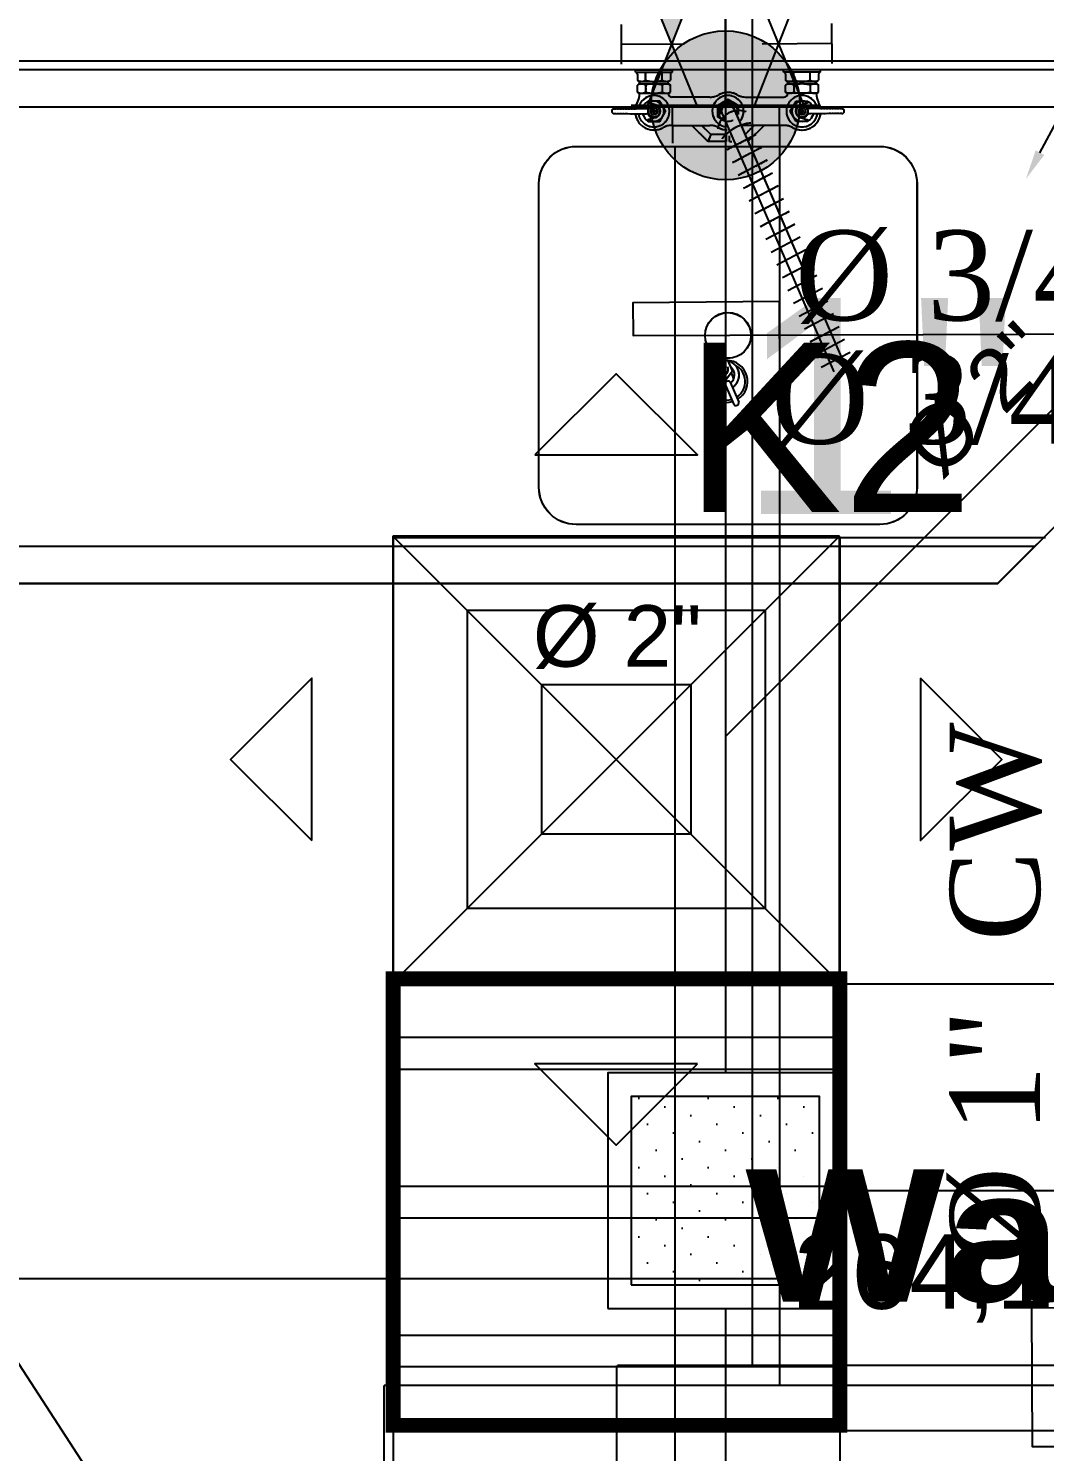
# Model space of a CAD drawing. Extents: x -2975 to 7327, y -1166 to 1029.
# Drawn here: x -47.1 to 89.5, y 490.9 to 682.1 of the extents above; entities that cross this region are included whole.
import ezdxf
from ezdxf import colors
from ezdxf.entities.mleader import LeaderData, LeaderLine
from ezdxf.math import Vec2, Vec3

# ---------------------------------------------------------------- set-up
doc = ezdxf.new("R2010")
doc.units = 0
doc.header["$PDMODE"] = 34
doc.linetypes.add('XR-Mince$0$Anchor Stor (Ground Floor Plan ) Xref$2$Retail Building ( Ground Floor ) Xref$0$HIDDEN', pattern=[0.375, 0.25, -0.125])
for name, color, linetype in [('-08-AC-SCD', 4, 'Continuous'), ('E-TEXT-LIGHTING', 7, 'Continuous'), ('EQUIPMENT-GRATING', 34, 'Continuous'), ('M-EXHAUST', 1, 'Continuous'), ('M-FIRE FIGHTING-1.5 INCH', 1, 'Continuous'), ('M-FIRE FIGHTING-2 INCH', 1, 'Continuous'), ('M-PLUMBING-DRAIN-2 INCH', 6, 'Continuous'), ('M-PLUMBING-HWS-0.75 INCH', 1, 'Continuous'), ('PLAMPING', 5, 'Continuous'), ('XR-Mince$0$ceiling', 149, 'Continuous'), ('XR-Mince$0$ELEV-1', 249, 'Continuous'), ('XR-Mince$0$EQUIPMENTS', 15, 'Continuous'), ('XR-Mince$0$fur dashed', 15, 'XR-Mince$0$Anchor Stor (Ground Floor Plan ) Xref$2$Retail Building ( Ground Floor ) Xref$0$HIDDEN'), ('XR-Mince$0$lighting unit', 4, 'Continuous'), ('XR-Mince$0$new wall', 8, 'Continuous'), ('XR-Mince$0$TAXT', 8, 'Continuous')]:
    doc.layers.add(name, color=color, linetype=linetype)
doc.layers.add('plumbing water supply', color=40, linetype='Continuous', lineweight=13)
doc.styles.get("Standard").update_dxf_attribs({"font": 'arial.ttf'})
doc.styles.add('Value frame$0$Standard', font='times.ttf')
doc.styles.add('XR-Mince$0$style3', font='')
doc.styles.get('XR-Mince$0$style3').set_extended_font_data('Arial Black')
doc.dimstyles.new('ISO-25', dxfattribs={"dimtxt": 10, "dimasz": 2.5, "dimexe": 1.25, "dimexo": 0.625, "dimtad": 0, "dimtxsty": 'Standard', "dimcen": 2.5, "dimadec": 0, "dimazin": 0, "dimtfac": 1, "dimtix": 1, "dimtmove": 0, "dimatfit": 3, "dimfxl": 1, "dimarcsym": 0})

# ---------------------------------------------------------------- blocks, each defined once
blk = doc.blocks.new('XR-Mince$0$fdgdg')
at = {"layer": 'XR-Mince$0$lighting unit', "color": 4, "const_width": 2}
blk.add_lwpolyline([(-29237.05, -40224.26), (-29177.05, -40224.26), (-29177.05, -40284.26), (-29237.05, -40284.26)], close=True, dxfattribs=at)
at = {"layer": 'XR-Mince$0$lighting unit', "color": 4}
for points in [[(-29237.05, -40224.26), (-29177.05, -40224.26), (-29177.05, -40284.26), (-29237.05, -40284.26)], [(-29177.05, -40232.15), (-29237.05, -40232.15), (-29237.05, -40236.38), (-29177.05, -40236.38)], [(-29177.05, -40252.15), (-29237.05, -40252.15), (-29237.05, -40256.38), (-29177.05, -40256.38)], [(-29177.05, -40276.38), (-29237.05, -40276.38), (-29237.05, -40272.15), (-29177.05, -40272.15)]]:
    blk.add_lwpolyline(points, close=True, dxfattribs=at)
blk = doc.blocks.new('XR-Mince$0$lighting')
at = {"layer": 'XR-Mince$0$lighting unit'}
blk.add_blockref('XR-Mince$0$fdgdg', (25669.27, 19687.24, 0), dxfattribs=at)
blk = doc.blocks.new('XR-Mince$0$ceiling')
at = {"layer": 'XR-Mince$0$ceiling', "linetype": 'Continuous'}
for p, q in [((-8480.13, -15477.75), (-8567.77, -15477.75)), ((-8267.77, -15537.75), (-8567.77, -15537.75)), ((-8267.77, -15597.75), (-8567.77, -15597.75))]:
    blk.add_line(p, q, dxfattribs=at)
at = {"layer": 'XR-Mince$0$ceiling', "linetype": 'Continuous', "elevation": 0}
for points in [[(-8567.77, -15477.75), (-8567.77, -15657.75)], [(-8507.77, -15477.75), (-8507.77, -15657.75)]]:
    blk.add_lwpolyline(points, dxfattribs=at)
blk = doc.blocks.new('XR-Mince$0$dish dish')
at = {"layer": 'XR-Mince$0$EQUIPMENTS'}
for p, q in [((290079.1, 100046.1, 0), (290079.1, 98495.5, 0)), ((290129.1, 100046.1, 0), (290129.1, 98495.5, 0)), ((290769.1, 99866.7, 0), (290589.7, 100046.1, 0)), ((290719.1, 98495.5, 0), (290719.1, 99916.7, 0)), ((290769.1, 98495.5, 0), (290769.1, 99866.7, 0)), ((290458.7, 99668.3), (290479.2, 99629.4)), ((290131.6, 99657.3), (290131.2, 99613.4)), ((290131.3, 99512), (290478.1, 99662.2)), ((290137.8, 99657.3), (290138.2, 99613.4)), ((290424.3, 99653.4), (290444.8, 99614.5)), ((290441.5, 99660.8), (290462, 99622)), ((290082.2, 99628.6), (290079.1, 99628.6)), ((290079.1, 99628.6), (290079.1, 99578.8)), ((290082.2, 99628.6), (290082.2, 99578.8)), ((290082.2, 99628.6), (290082.2, 99628.6)), ((290138.1, 99496.2), (290485, 99646.4)), ((290372.7, 99631), (290393.1, 99592.2)), ((290389.9, 99638.5), (290410.4, 99599.6)), ((290407.1, 99645.9), (290427.6, 99607.1)), ((290093.1, 99614.8), (290082.2, 99614.8)), ((290084.9, 99625.8), (290093.1, 99625.8)), ((290094.6, 99623.7), (290093.1, 99625.8)), ((290094.6, 99623.7), (290094.6, 99583.6)), ((290098, 99622.7), (290094.6, 99622.7)), ((290098, 99623.7), (290099.6, 99625.8)), ((290098, 99623.7), (290098, 99583.6)), ((290108.9, 99625.8), (290099.6, 99625.8)), ((290099.6, 99614.8), (290108.9, 99614.8)), ((290110.5, 99623.7), (290108.9, 99625.8)), ((290110.5, 99623.7), (290110.5, 99583.6)), ((290121, 99611.6), (290122.9, 99612.6)), ((290121, 99595.8), (290121, 99611.6)), ((290126.4, 99601), (290123, 99611.6)), ((290131.2, 99619.2), (290124.4, 99615.3)), ((290138.1, 99619.2), (290144.9, 99615.3)), ((290142.9, 99601), (290146.4, 99611.6)), ((290146.5, 99612.6), (290148.3, 99611.6)), ((290148.3, 99611.6), (290148.3, 99595.8)), ((290321.1, 99608.7), (290341.5, 99569.8)), ((290338.3, 99616.1), (290358.7, 99577.3)), ((290355.5, 99623.6), (290375.9, 99584.7)), ((290093.1, 99592.6), (290082.2, 99592.6)), ((290099.6, 99592.6), (290108.9, 99592.6)), ((290134.7, 99587.9), (290121, 99595.8)), ((290131.8, 99603.1), (290131.8, 99604.2)), ((290131.8, 99604.2), (290134.1, 99604.2)), ((290134.5, 99603.9), (290131.8, 99604.2)), ((290134.5, 99603.4), (290131.8, 99603.1)), ((290134.1, 99603.1), (290131.8, 99603.1)), ((290134.1, 99604.2), (290134.1, 99606.6)), ((290134.5, 99603.9), (290134.1, 99606.6)), ((290134.1, 99606.6), (290135.2, 99606.6)), ((290134.1, 99604.2), (290134.5, 99603.9)), ((290134.1, 99603.1), (290134.5, 99603.4)), ((290134.5, 99603.4), (290134.1, 99600.8)), ((290134.1, 99600.8), (290134.1, 99603.1)), ((290134.1, 99600.8), (290135.2, 99600.8)), ((290148.3, 99595.8), (290134.7, 99587.9)), ((290134.9, 99603.9), (290135.2, 99606.6)), ((290135.2, 99604.2), (290134.9, 99603.9)), ((290134.9, 99603.9), (290137.6, 99604.2)), ((290135.2, 99603.1), (290134.9, 99603.4)), ((290134.9, 99603.4), (290137.6, 99603.1)), ((290134.9, 99603.4), (290135.2, 99600.8)), ((290135.2, 99606.6), (290135.2, 99604.2)), ((290135.2, 99604.2), (290137.6, 99604.2)), ((290137.6, 99603.1), (290135.2, 99603.1)), ((290135.2, 99603.1), (290135.2, 99600.8)), ((290137.6, 99604.2), (290137.6, 99603.1)), ((290286.7, 99593.8), (290307.1, 99554.9)), ((290303.9, 99601.2), (290324.3, 99562.4)), ((290082.2, 99578.8), (290079.1, 99578.8)), ((290084.9, 99581.5), (290093.1, 99581.5)), ((290094.6, 99583.6), (290093.1, 99581.5)), ((290098, 99584.6), (290094.6, 99584.6)), ((290098, 99583.6), (290099.6, 99581.5)), ((290108.9, 99581.5), (290099.6, 99581.5)), ((290110.5, 99583.6), (290108.9, 99581.5)), ((290115.6, 99528.3), (290115.6, 99579.5)), ((290153.7, 99579.5), (290153.7, 99528.3)), ((290235.1, 99571.4), (290255.5, 99532.6)), ((290252.3, 99578.9), (290272.7, 99540.1)), ((290269.5, 99586.3), (290289.9, 99547.5)), ((290174.1, 99532.2), (290153.7, 99552.6)), ((290200.6, 99556.5), (290221.1, 99517.7)), ((290217.8, 99564), (290238.3, 99525.2)), ((290164.8, 99528.4), (290153.7, 99539.4)), ((290166.2, 99541.6), (290186.7, 99502.8)), ((290183.4, 99549.1), (290203.9, 99510.3)), ((290118.9, 99504.1), (290126.8, 99517.8)), ((290126.8, 99517.8), (290118.9, 99504.1)), ((290126.8, 99517.8), (290139.2, 99517.8)), ((290139.2, 99517.8), (290126.8, 99517.8)), ((290498.9, 99507.2), (290525.6, 99518.8)), ((290126.8, 99490.5), (290118.9, 99504.1)), ((290118.9, 99504.1), (290126.8, 99490.5)), ((290146.4, 99497.2), (290142.6, 99490.5)), ((290166.1, 99502.2), (290166.1, 99481.2)), ((290175.4, 99502.2), (290166.1, 99502.2)), ((290175.4, 99506.1), (290167.8, 99506.1)), ((290175.4, 99506.1), (290175.4, 99509.2)), ((290175.4, 99502.2), (290175.4, 99477.3)), ((290494.1, 99512.1), (290486.4, 99508.7)), ((290501.9, 99500.3), (290528.6, 99511.9)), ((290115.6, 99479.9), (290115.6, 99428.8)), ((290142.6, 99490.5), (290126.8, 99490.5)), ((290126.8, 99490.5), (290142.6, 99490.5)), ((290166.1, 99481.2), (290153.7, 99468.8)), ((290153.7, 99428.8), (290153.7, 99479.9)), ((290175.4, 99477.3), (290153.7, 99455.6)), ((290166.1, 99481.2), (290175.4, 99477.3)), ((290494.4, 99490.1), (290502.3, 99493.6)), ((290079.1, 99379.7), (290079.1, 99429.5)), ((290082.2, 99429.5), (290079.1, 99429.5)), ((290082.2, 99379.7), (290082.2, 99429.5)), ((290084.9, 99426.8), (290093.1, 99426.8)), ((290094.6, 99424.6), (290093.1, 99426.8)), ((290094.6, 99384.5), (290094.6, 99424.6)), ((290098, 99423.6), (290094.6, 99423.6)), ((290098, 99424.6), (290099.6, 99426.8)), ((290098, 99384.5), (290098, 99424.6)), ((290108.9, 99426.8), (290099.6, 99426.8)), ((290110.5, 99424.6), (290108.9, 99426.8)), ((290110.5, 99384.5), (290110.5, 99424.6)), ((290134.7, 99420.3), (290121, 99412.5)), ((290148.3, 99412.5), (290134.7, 99420.3)), ((290093.1, 99415.7), (290082.2, 99415.7)), ((290099.6, 99415.7), (290108.9, 99415.7)), ((290121, 99412.5), (290121, 99396.7)), ((290126.4, 99407.2), (290123, 99396.6)), ((290134.5, 99404.8), (290131.8, 99405.1)), ((290131.8, 99405.1), (290131.8, 99404.1)), ((290134.1, 99405.1), (290131.8, 99405.1)), ((290134.5, 99404.4), (290131.8, 99404.1)), ((290131.8, 99404.1), (290134.1, 99404.1)), ((290134.5, 99404.8), (290134.1, 99407.5)), ((290134.1, 99407.5), (290134.1, 99405.1)), ((290134.1, 99407.5), (290135.2, 99407.5)), ((290134.1, 99405.1), (290134.5, 99404.8)), ((290134.5, 99404.4), (290134.1, 99401.7)), ((290134.1, 99404.1), (290134.5, 99404.4)), ((290134.1, 99404.1), (290134.1, 99401.7)), ((290134.1, 99401.7), (290135.2, 99401.7)), ((290134.9, 99404.8), (290135.2, 99407.5)), ((290134.9, 99404.8), (290137.6, 99405.1)), ((290135.2, 99405.1), (290134.9, 99404.8)), ((290134.9, 99404.4), (290137.6, 99404.1)), ((290134.9, 99404.4), (290135.2, 99401.7)), ((290135.2, 99404.1), (290134.9, 99404.4)), ((290135.2, 99405.1), (290135.2, 99407.5)), ((290137.6, 99405.1), (290135.2, 99405.1)), ((290135.2, 99404.1), (290137.6, 99404.1)), ((290135.2, 99401.7), (290135.2, 99404.1)), ((290137.6, 99404.1), (290137.6, 99405.1)), ((290142.9, 99407.2), (290146.4, 99396.6)), ((290148.3, 99396.7), (290148.3, 99412.5)), ((290082.2, 99379.7), (290079.1, 99379.7)), ((290093.1, 99393.5), (290082.2, 99393.5)), ((290082.2, 99379.7), (290082.2, 99379.7)), ((290084.9, 99382.4), (290093.1, 99382.4)), ((290094.6, 99384.5), (290093.1, 99382.4)), ((290098, 99385.5), (290094.6, 99385.5)), ((290098, 99384.5), (290099.6, 99382.4)), ((290099.6, 99393.5), (290108.9, 99393.5)), ((290108.9, 99382.4), (290099.6, 99382.4)), ((290110.5, 99384.5), (290108.9, 99382.4)), ((290121, 99396.7), (290122.9, 99395.7)), ((290131.2, 99389.1), (290124.4, 99393)), ((290131.6, 99351), (290131.2, 99394.9)), ((290137.8, 99351), (290138.2, 99394.9)), ((290138.1, 99389.1), (290144.9, 99393)), ((290146.5, 99395.7), (290148.3, 99396.7))]:
    blk.add_line(p, q, dxfattribs=at)
blk.add_lwpolyline([(290690, 99708.1), (290690, 99300.1, -0.414214), (290640, 99250.1), (290232, 99250.1, -0.414214), (290182, 99300.1), (290182, 99708.1, -0.414214), (290232, 99758.1), (290640, 99758.1, -0.414214)], format="xyb", close=True, dxfattribs=at)
blk.add_lwpolyline([(290475.6, 99483.9), (290480.1, 99480.6), (290493.7, 99486.5), (290495.4, 99501.2), (290483.5, 99510.1), (290469.9, 99504.2), (290469.4, 99499.9)], dxfattribs=at)
for centre, radius in [((290134.7, 99603.7), 7.9), ((290134.7, 99603.7), 4.79), ((290436, 99504.1), 30.8), ((290134.7, 99404.6), 7.9), ((290134.7, 99404.6), 4.79)]:
    blk.add_circle(centre, radius, dxfattribs=at)
for centre, radius, start, end in [((290134.7, 99657.2), 3.11, 1, 179), ((290084.9, 99628.6), 2.72, 180, 270), ((290134.7, 99603.7), 25.3, 97.6422, 118.8401), ((290134.7, 99603.7), 25.3, 331.1599, 82.3578), ((290084, 99620.3), 10.6, 328.641, 31.359), ((290054.4, 99603.7), 40.3, 344.0213, 15.9787), ((290108.7, 99620.3), 10.6, 148.641, 211.359), ((290138.3, 99603.7), 40.3, 164.0213, 195.9787), ((290099.8, 99620.3), 10.6, 328.641, 31.359), ((290070.2, 99603.7), 40.3, 344.0213, 15.9787), ((290110.5, 99647.6), 24.9, 270, 298.8401), ((290134.7, 99603.7), 21.1, 100.9891, 79.0109), ((290134.7, 99603.7), 13.6, 147.3665, 32.6335), ((290126, 99612.6), 3.11, 120, 197.845), ((290134.7, 99603.7), 8.68, 124.08, 55.92), ((290128.1, 99613.4), 3.11, 304.08, 359), ((290141.3, 99613.4), 3.11, 181, 235.92), ((290143.4, 99612.6), 3.11, 342.155, 60), ((290084, 99587.1), 10.6, 328.641, 31.359), ((290108.7, 99587.1), 10.6, 148.641, 211.359), ((290099.8, 99587.1), 10.6, 328.641, 31.359), ((290178.6, 99579.5), 24.9, 151.1599, 180), ((290084.9, 99578.8), 2.72, 90, 180), ((290110.5, 99579.5), 5.14, 0, 90), ((290206, 99540), 55.7, 185.3155, 231.7892), ((290134.7, 99504.1), 25.3, 151.1599, 208.8401), ((290090.7, 99528.3), 24.9, 331.1599, 0), ((290134.7, 99504.1), 21.1, 53.5886, 351.4114), ((290134.7, 99504.1), 13.6, 75.4692, 329.5308), ((290134.7, 99504.1), 13.6, 135.4692, 29.5308), ((290134.7, 99504.1), 13.2, 63.8451, 342.9751), ((290134.7, 99504.1), 10.9, 112.5, 292.5), ((290162.2, 99518.6), 28.4, 159.7785, 261.8587), ((290178.6, 99528.3), 24.9, 180, 190.0896), ((290497.8, 99502.3), 28.2, 31.7749, 179.88), ((290489.2, 99499.7), 19.4, 32.2997, 163.9847), ((290497.8, 99502.3), 25, 32.8281, 153.7077), ((290489.2, 99500.1), 12.9, 35.2556, 141.2201), ((290526.1, 99514.9), 3.92, 310.1074, 96.7128), ((290134.7, 99504.1), 8.59, 113.4101, 293.4101), ((290134.7, 99504.1), 25.3, 331.1599, 356.9836), ((290481.8, 99496), 8.59, 291.7034, 115.1167), ((290497.8, 99502.3), 28.2, 226.5387, 16.447), ((290489.9, 99498.1), 19.4, 242.8354, 14.5205), ((290497.8, 99502.3), 25, 250.0529, 15.5726), ((290490.2, 99497.9), 12.9, 269.7878, 11.5646), ((290501.4, 99504.2), 3.92, 130.1074, 276.7128), ((290090.7, 99479.9), 24.9, 0, 28.8401), ((290178.6, 99479.9), 24.9, 151.1599, 180), ((290084.9, 99429.5), 2.72, 180, 270), ((290084, 99421.2), 10.6, 328.641, 31.359), ((290108.7, 99421.2), 10.6, 148.641, 211.359), ((290099.8, 99421.2), 10.6, 328.641, 31.359), ((290110.5, 99428.8), 5.14, 270, 0), ((290134.7, 99404.6), 21.1, 280.9891, 259.0109), ((290134.7, 99404.6), 13.6, 327.3665, 212.6335), ((290178.6, 99428.8), 24.9, 180, 208.8401), ((290054.4, 99404.6), 40.3, 344.0213, 15.9787), ((290138.3, 99404.6), 40.3, 164.0213, 195.9787), ((290070.2, 99404.6), 40.3, 344.0213, 15.9787), ((290134.7, 99404.6), 8.68, 304.08, 235.92), ((290134.7, 99404.6), 25.3, 277.6422, 28.8401), ((290084.9, 99379.7), 2.72, 90, 180), ((290084, 99388), 10.6, 328.641, 31.359), ((290108.7, 99388), 10.6, 148.641, 211.359), ((290099.8, 99388), 10.6, 328.641, 31.359), ((290110.5, 99360.6), 24.9, 61.1599, 90), ((290134.7, 99404.6), 25.3, 241.1599, 262.3578), ((290126, 99395.7), 3.11, 162.155, 240), ((290128.1, 99394.8), 3.11, 1, 55.92), ((290141.3, 99394.8), 3.11, 124.08, 179), ((290143.4, 99395.7), 3.11, 300, 17.845), ((290134.7, 99351), 3.11, 181, 359)]:
    blk.add_arc(centre, radius, start, end, dxfattribs=at)
blk = doc.blocks.new('XR-Mince$0$Equipment')
at = {"layer": 'XR-Mince$0$EQUIPMENTS', "linetype": 'ByBlock'}
for p, q in [((47.72, 671.33), (62.73, 636.64)), ((46.14, 670.64), (61.16, 635.96)), ((55.89, 655.79), (52.01, 653.74)), ((56.64, 654.07), (52.75, 652.02)), ((57.38, 652.35), (53.5, 650.3)), ((58.13, 650.62), (54.24, 648.58)), ((58.87, 648.9), (54.99, 646.86)), ((59.62, 647.18), (55.73, 645.14)), ((60.36, 645.46), (56.48, 643.42)), ((61.11, 643.74), (57.22, 641.7)), ((61.85, 642.02), (57.97, 639.98)), ((62.6, 640.3), (58.71, 638.26)), ((63.34, 638.58), (59.46, 636.54)), ((45.53, 635.01), (45.87, 634.22)), ((47.72, 635.04), (47.39, 635.81)), ((46.54, 634.27), (47.7, 631.59)), ((47.23, 634.57), (48.39, 631.89)), ((83.18, 607.55, 0), (101.12, 625.49, 0)), ((-53.93, 612.55, 0), (88.18, 612.55, 0)), ((-53.93, 607.55, 0), (83.18, 607.55, 0))]:
    blk.add_line(p, q, dxfattribs=at)
blk.add_lwpolyline([(67.33, 615.46), (26.53, 615.46, -0.414214), (21.53, 620.46), (21.53, 661.26, -0.414214), (26.53, 666.26), (67.33, 666.26, -0.414214), (72.33, 661.26), (72.33, 620.46, -0.414214)], format="xyb", close=True, dxfattribs=at)
blk.add_lwpolyline([(44.91, 636.89), (44.58, 636.45), (45.17, 635.09), (46.64, 634.92), (47.52, 636.11), (46.93, 637.47), (46.51, 637.52)], dxfattribs=at)
blk.add_circle((46.93, 640.86), 3.08, dxfattribs=at)
for centre, radius, start, end in [((46.74, 634.67), 2.82, 301.7749, 89.88), ((46.49, 635.53), 1.94, 302.2997, 73.9847), ((46.74, 634.67), 2.5, 302.8281, 63.7077), ((46.74, 634.67), 2.82, 136.5387, 286.447), ((46.74, 634.67), 2.5, 160.0529, 285.5726), ((46.33, 635.46), 1.94, 152.8354, 284.5205), ((46.3, 635.44), 1.29, 179.7878, 281.5646), ((46.11, 636.28), 0.859, 201.7034, 25.1167), ((46.53, 635.53), 1.29, 305.2556, 51.2201), ((46.93, 634.31), 0.392, 40.1074, 186.7128), ((48, 631.84), 0.392, 220.1074, 6.7128)]:
    blk.add_arc(centre, radius, start, end, dxfattribs=at)
at = {"layer": 'XR-Mince$0$EQUIPMENTS', "linetype": 'ByBlock', "xscale": 0.1, "yscale": 0.1, "zscale": 0.1, "rotation": 270}
blk.add_blockref('XR-Mince$0$dish dish', (-9903.49, 29684.45), dxfattribs=at)
blk = doc.blocks.new('XR-Mince')
at = {"layer": 'XR-Mince$0$new wall'}
blk.add_line((319.33, 677.71), (-54.97, 677.71), dxfattribs=at)
at = {"layer": 'XR-Mince$0$lighting unit', "linetype": 'Continuous'}
blk.add_blockref('XR-Mince$0$lighting', (3569.73, 21091.42), dxfattribs=at)
at = {"layer": 'XR-Mince$0$ELEV-1', "style": 'XR-Mince$0$style3'}
blk.add_text('Washing Area', height=17.7517, dxfattribs=at).set_placement((49.26, 511.04))
at = {"layer": 'XR-Mince$0$ceiling', "linetype": 'Continuous'}
blk.add_blockref('XR-Mince$0$ceiling', (8569.73, 16091.42), dxfattribs=at)
at = {"layer": 'XR-Mince$0$fur dashed'}
for p, q in [((101.12, 676.55, 0), (-53.93, 676.55, 0)), ((34.48, 676.55), (39.46, 676.55)), ((34.48, 676.24), (34.48, 676.55)), ((34.48, 676.24), (34.48, 676.24)), ((34.48, 676.24), (39.46, 676.24)), ((34.76, 675.96), (34.76, 675.15)), ((34.97, 674.99), (34.76, 675.15)), ((35.87, 675.15), (35.87, 676.24)), ((38.08, 675.15), (38.08, 676.24)), ((38.98, 674.99), (39.19, 675.15)), ((39.19, 675.96), (39.19, 675.15)), ((39.46, 676.23), (39.46, 676.55)), ((54.39, 676.23), (54.39, 676.55)), ((59.37, 676.55), (54.39, 676.55)), ((59.37, 676.24), (54.39, 676.24)), ((54.67, 675.96), (54.67, 675.15)), ((54.88, 674.99), (54.67, 675.15)), ((55.77, 675.15), (55.77, 676.24)), ((57.99, 675.15), (57.99, 676.24)), ((58.89, 674.99), (59.1, 675.15)), ((59.1, 675.96), (59.1, 675.15)), ((59.37, 676.24), (59.37, 676.55)), ((59.37, 676.24), (59.37, 676.24)), ((34.97, 674.65), (34.76, 674.49)), ((34.76, 673.56), (34.76, 674.49)), ((34.97, 673.41), (34.76, 673.56)), ((34.97, 674.99), (38.98, 674.99)), ((34.97, 674.65), (38.98, 674.65)), ((34.97, 673.41), (38.98, 673.41)), ((35.07, 674.65), (35.07, 674.99)), ((35.87, 674.49), (35.87, 673.56)), ((38.08, 674.49), (38.08, 673.56)), ((38.88, 674.65), (38.88, 674.99)), ((38.98, 674.65), (39.19, 674.49)), ((38.98, 673.41), (39.19, 673.56)), ((39.19, 673.56), (39.19, 674.49)), ((54.88, 674.65), (54.67, 674.49)), ((54.67, 673.56), (54.67, 674.49)), ((54.88, 673.41), (54.67, 673.56)), ((58.89, 674.99), (54.88, 674.99)), ((58.89, 674.65), (54.88, 674.65)), ((58.89, 673.41), (54.88, 673.41)), ((54.98, 674.65), (54.98, 674.99)), ((55.77, 674.49), (55.77, 673.56)), ((57.99, 674.49), (57.99, 673.56)), ((58.79, 674.65), (58.79, 674.99)), ((58.89, 674.65), (59.1, 674.49)), ((58.89, 673.41), (59.1, 673.56)), ((59.1, 673.56), (59.1, 674.49)), ((101.12, 671.55, 0), (-53.93, 671.55, 0)), ((31.61, 671.3), (36, 671.34)), ((35.42, 671.33), (35.81, 672.01)), ((36.19, 672.35), (36.08, 672.17)), ((37.24, 671.81), (36.18, 672.15)), ((37.76, 672.35), (36.19, 672.35)), ((36.95, 671.01), (36.92, 671.28)), ((36.92, 671.28), (36.92, 671.04)), ((37.03, 671.28), (36.92, 671.28)), ((37, 671.01), (37.03, 671.28)), ((37.03, 671.04), (37.03, 671.28)), ((38.55, 670.99), (37.76, 672.35)), ((44.51, 672.89), (39.39, 672.89)), ((45.56, 671.77), (46.93, 672.56)), ((46.93, 672.56), (45.56, 671.77)), ((45.56, 670.2), (45.56, 671.77)), ((45.56, 671.77), (45.56, 670.2)), ((46.93, 672.56), (48.29, 671.77)), ((48.29, 671.77), (46.93, 672.56)), ((48.29, 671.77), (48.29, 670.54)), ((48.29, 670.54), (48.29, 671.77)), ((49.35, 672.89), (54.46, 672.89)), ((55.31, 670.99), (56.1, 672.35)), ((56.1, 672.35), (57.67, 672.35)), ((56.62, 671.81), (57.68, 672.15)), ((56.83, 671.04), (56.83, 671.28)), ((56.86, 671.01), (56.83, 671.28)), ((56.83, 671.28), (56.94, 671.28)), ((56.91, 671.01), (56.94, 671.28)), ((56.94, 671.28), (56.94, 671.04)), ((57.67, 672.35), (57.78, 672.17)), ((62.24, 671.3), (57.85, 671.34)), ((58.44, 671.33), (58.04, 672.01)), ((31.61, 670.67), (36, 670.64)), ((35.42, 670.64), (35.81, 669.96)), ((36.08, 669.8), (36.19, 669.62)), ((37.24, 670.16), (36.18, 669.82)), ((36.19, 669.62), (37.76, 669.62)), ((36.68, 671.04), (36.68, 670.93)), ((36.95, 671.01), (36.68, 671.04)), ((36.92, 671.04), (36.68, 671.04)), ((36.95, 670.96), (36.68, 670.93)), ((36.68, 670.93), (36.92, 670.93)), ((36.92, 671.04), (36.95, 671.01)), ((36.95, 670.96), (36.92, 670.7)), ((36.92, 670.93), (36.95, 670.96)), ((36.92, 670.93), (36.92, 670.7)), ((36.92, 670.7), (37.03, 670.7)), ((37, 671.01), (37.26, 671.04)), ((37.03, 671.04), (37, 671.01)), ((37, 670.96), (37.26, 670.93)), ((37, 670.96), (37.03, 670.7)), ((37.03, 670.93), (37, 670.96)), ((37.26, 671.04), (37.03, 671.04)), ((37.03, 670.93), (37.26, 670.93)), ((37.03, 670.7), (37.03, 670.93)), ((37.26, 671.04), (37.26, 670.93)), ((37.76, 669.62), (38.55, 670.99)), ((46.24, 669.81), (45.56, 670.2)), ((56.1, 669.62), (55.31, 670.99)), ((57.67, 669.62), (56.1, 669.62)), ((56.59, 671.04), (56.59, 670.93)), ((56.59, 671.04), (56.83, 671.04)), ((56.86, 671.01), (56.59, 671.04)), ((56.86, 670.96), (56.59, 670.93)), ((56.83, 670.93), (56.59, 670.93)), ((56.62, 670.16), (57.68, 669.82)), ((56.83, 671.04), (56.86, 671.01)), ((56.83, 670.93), (56.86, 670.96)), ((56.86, 670.96), (56.83, 670.7)), ((56.83, 670.7), (56.83, 670.93)), ((56.94, 670.7), (56.83, 670.7)), ((56.94, 671.04), (56.91, 671.01)), ((56.91, 671.01), (57.17, 671.04)), ((56.94, 670.93), (56.91, 670.96)), ((56.91, 670.96), (57.17, 670.93)), ((56.91, 670.96), (56.94, 670.7)), ((56.94, 671.04), (57.17, 671.04)), ((57.17, 670.93), (56.94, 670.93)), ((56.94, 670.93), (56.94, 670.7)), ((57.17, 671.04), (57.17, 670.93)), ((57.78, 669.8), (57.67, 669.62)), ((62.24, 670.67), (57.85, 670.64)), ((58.44, 670.64), (58.04, 669.96)), ((39.39, 669.08), (44.51, 669.08)), ((44.25, 666.91), (42.08, 669.08)), ((44.63, 667.85), (43.4, 669.08)), ((44.63, 667.85), (44.25, 666.91)), ((46.73, 667.85), (44.63, 667.85)), ((46.73, 666.91), (46.73, 667.85)), ((50.68, 667.83), (46.8, 665.79)), ((47.12, 666.91), (47.12, 667.67)), ((49.35, 667.98), (50.46, 669.08)), ((54.46, 669.08), (49.35, 669.08)), ((49.74, 667.04), (51.78, 669.08)), ((46.73, 666.91), (44.25, 666.91)), ((47.12, 666.91), (47.44, 666.91)), ((51.42, 666.11), (47.54, 664.07)), ((52.17, 664.39), (48.29, 662.35)), ((52.91, 662.67), (49.03, 660.62)), ((53.66, 660.95), (49.78, 658.9)), ((54.4, 659.23), (50.52, 657.18)), ((55.15, 657.51), (51.26, 655.46))]:
    blk.add_line(p, q, dxfattribs=at)
for centre, radius in [((36.97, 670.99), 0.79), ((36.97, 670.99), 0.479), ((56.88, 670.99), 0.79), ((56.88, 670.99), 0.479)]:
    blk.add_circle(centre, radius, dxfattribs=at)
for centre, radius, start, end in [((34.48, 675.96), 0.272, 0, 90), ((35.31, 676.06), 1.06, 238.641, 301.359), ((36.97, 679.02), 4.03, 254.0213, 285.9787), ((38.64, 676.06), 1.06, 238.641, 301.359), ((39.46, 675.96), 0.272, 90, 180), ((54.39, 675.96), 0.272, 0, 90), ((55.22, 676.06), 1.06, 238.641, 301.359), ((56.88, 679.02), 4.03, 254.0213, 285.9787), ((58.55, 676.06), 1.06, 238.641, 301.359), ((59.37, 675.96), 0.272, 90, 180), ((35.31, 673.58), 1.06, 58.641, 121.359), ((35.31, 674.47), 1.06, 238.641, 301.359), ((32.58, 673.41), 2.49, 331.1599, 0), ((36.97, 670.62), 4.03, 74.0213, 105.9787), ((36.97, 677.43), 4.03, 254.0213, 285.9787), ((38.64, 673.58), 1.06, 58.641, 121.359), ((38.64, 674.47), 1.06, 238.641, 301.359), ((39.39, 673.41), 0.514, 180, 270), ((44.51, 675.38), 2.49, 270, 298.8401), ((46.93, 670.99), 2.53, 61.1599, 118.8401), ((49.35, 675.38), 2.49, 241.1599, 270), ((54.46, 673.41), 0.514, 270, 0), ((55.22, 673.58), 1.06, 58.641, 121.359), ((55.22, 674.47), 1.06, 238.641, 301.359), ((56.88, 670.62), 4.03, 74.0213, 105.9787), ((56.88, 677.43), 4.03, 254.0213, 285.9787), ((58.55, 673.58), 1.06, 58.641, 121.359), ((58.55, 674.47), 1.06, 238.641, 301.359), ((61.28, 673.41), 2.49, 180, 208.8401), ((31.62, 670.99), 0.311, 91, 269), ((36.97, 670.99), 2.53, 151.1599, 172.3578), ((36.97, 670.99), 2.11, 190.9891, 169.0109), ((36.08, 671.86), 0.311, 72.155, 150), ((36, 671.65), 0.311, 271, 325.92), ((36.97, 670.99), 1.36, 237.3665, 122.6335), ((36.97, 670.99), 0.868, 214.08, 145.92), ((46.93, 670.99), 2.11, 323.5886, 261.4114), ((46.93, 670.99), 1.36, 45.4692, 299.5308), ((46.93, 670.99), 1.36, 345.4692, 239.5308), ((46.93, 670.99), 1.32, 333.8451, 252.9751), ((46.93, 670.99), 1.09, 22.5, 202.5), ((46.93, 670.99), 0.859, 23.4101, 203.4101), ((56.88, 670.99), 2.11, 10.9891, 349.0109), ((56.88, 670.99), 1.36, 57.3665, 302.6335), ((56.88, 670.99), 0.868, 34.08, 325.92), ((57.86, 671.65), 0.311, 214.08, 269), ((57.77, 671.86), 0.311, 30, 107.845), ((56.88, 670.99), 2.53, 7.6422, 28.8401), ((62.24, 670.99), 0.311, 271, 89), ((36.97, 670.99), 2.53, 187.6422, 298.8401), ((36.08, 670.11), 0.311, 210, 287.845), ((36, 670.32), 0.311, 34.08, 89), ((48.37, 668.23), 2.84, 69.7785, 171.8587), ((50.52, 663.85), 5.57, 95.3155, 141.7892), ((56.88, 670.99), 2.53, 241.1599, 352.3578), ((57.86, 670.32), 0.311, 91, 145.92), ((57.77, 670.11), 0.311, 252.155, 330), ((39.39, 666.59), 2.49, 90, 118.8401), ((44.51, 666.59), 2.49, 61.1599, 90), ((46.93, 670.99), 2.53, 241.1599, 266.9836), ((49.35, 666.59), 2.49, 90, 100.0896), ((54.46, 666.59), 2.49, 61.1599, 90)]:
    blk.add_arc(centre, radius, start, end, dxfattribs=at)
at = {"layer": 'XR-Mince$0$TAXT'}
blk.add_blockref('XR-Mince$0$Equipment', (0, 0), dxfattribs=at)
blk = doc.blocks.new('r DFGDFGD')
at = {"color": 6}
for p, q in [((1227.23644, -213.1888), (1226.93644, -212.8888)), ((1227.23644, -212.8888), (1226.93644, -213.1888)), ((1226.93644, -212.8888), (1227.23644, -212.8888)), ((1226.93644, -213.1888), (1226.93644, -212.8888)), ((1227.23644, -212.8888), (1227.23644, -213.1888)), ((1227.18653, -212.93871), (1226.98634, -212.93871)), ((1226.98634, -212.93871), (1226.98634, -213.13889)), ((1227.18653, -212.93871), (1227.18653, -213.13889)), ((1227.13662, -212.98862), (1227.03625, -212.98862)), ((1227.03625, -212.98862), (1227.03625, -213.08899)), ((1227.13662, -212.98862), (1227.13662, -213.08899)), ((1227.13662, -213.08899), (1227.03625, -213.08899)), ((1227.18653, -213.13889), (1226.98634, -213.13889)), ((1227.23644, -213.1888), (1226.93644, -213.1888))]:
    blk.add_line(p, q, dxfattribs=at)
for points in [[(1227.14098, -212.83426), (1227.03189, -212.83426), (1227.08644, -212.77971), (1227.14098, -212.83426)], [(1226.88189, -212.98426), (1226.88189, -213.09335), (1226.82734, -213.0388), (1226.88189, -212.98426)], [(1227.29098, -213.09335), (1227.29098, -212.98426), (1227.34553, -213.0388), (1227.29098, -213.09335)], [(1227.03189, -213.24335), (1227.14098, -213.24335), (1227.08644, -213.29789), (1227.03189, -213.24335)]]:
    blk.add_lwpolyline(points, dxfattribs=at)
blk = doc.blocks.new('Hot Water Valve')
h = blk.add_hatch()
h.set_pattern_fill('ANGLE', color=256, scale=0.5)
h.set_pattern_definition([(0, (1e-13, 6e-14), (0, 3.4925), [2.54, -0.9525]), (90, (1e-13, 6e-14), (-3.4925, 2e-16), [2.54, -0.9525])])
h.paths.add_polyline_path([(0.018, 0.045), (-0.018, 0.045), (0, 0)])
h.paths.add_polyline_path([(-0.018, -0.045), (0.018, -0.045), (0, 0)])
h = blk.add_hatch(color=1)
h.dxf.hatch_style = 1
h.paths.add_polyline_path([(0, 0), (-0.018, -0.045), (0.018, -0.045)])
h.paths.add_polyline_path([(0, 0), (0.018, 0.045), (-0.018, 0.045)])
at = {"layer": 'PLAMPING'}
h = blk.add_hatch(dxfattribs=at)
h.set_pattern_fill('ANGLE', color=256)
h.set_pattern_definition([(0, (-2349.1445, -1030.097), (0, 6.985), [5.08, -1.905]), (90, (-2349.1445, -1030.097), (-6.985, 4e-16), [5.08, -1.905])])
h.paths.add_polyline_path([(0.072, 0.09), (-0.072, 0.09), (0, 0)])
h.paths.add_polyline_path([(0, 0), (-0.072, -0.09), (0.072, -0.09)])
at = {"layer": 'PLAMPING', "color": 1}
for p, q in [((0, 0.045), (0, 0.0712)), ((-0.018, 0.045), (0.018, 0.045)), ((0.018, 0.045), (-0.018, -0.045)), ((-0.018, 0.045), (0.018, -0.045)), ((-0.0361, 0.0143), (-0.0361, -0.0143)), ((-0.0361, 0), (0.0088, 0)), ((-0.018, -0.045), (0.018, -0.045)), ((0, -0.0712), (0, -0.045))]:
    blk.add_line(p, q, dxfattribs=at)
blk = doc.blocks.new('Cold Water Valve')
at = {"layer": 'PLAMPING', "color": 140}
for p, q in [((0, 0.045), (0, 0.0712)), ((-0.018, 0.045), (0.018, 0.045)), ((0.018, 0.045), (-0.018, -0.045)), ((-0.018, 0.045), (0.018, -0.045)), ((-0.0381, 0.0143), (-0.0381, -0.0143)), ((-0.0381, 0), (0.012, 0)), ((-0.018, -0.045), (0.018, -0.045)), ((0, -0.0712), (0, -0.045))]:
    blk.add_line(p, q, dxfattribs=at)
blk = doc.blocks.new('*U61')
h = blk.add_hatch()
h.set_pattern_fill('DOTS', color=256, scale=0.5, angle=45, style=0)
h.set_pattern_definition([(45, (0, 0), (-0.0110485, 0.0331456), [0, -0.03125])])
h.paths.add_polyline_path([(0.12, 0.12), (-0.12, 0.12), (-0.12, -0.12), (0.12, -0.12)])
for points in [[(-0.15, -0.15), (0.15, -0.15), (0.15, 0.15), (-0.15, 0.15)], [(-0.12, -0.12), (0.12, -0.12), (0.12, 0.12), (-0.12, 0.12)]]:
    blk.add_lwpolyline(points, close=True)
blk = doc.blocks.new('drain')
h = blk.add_hatch(color=5)
h.dxf.hatch_style = 1
h.paths.add_polyline_path([(3852.38, -3045.53, 1), (3952.38, -3045.53, 1)])
at = {"color": 5}
for p, q in [((3902.38, -2982.3), (3902.38, -3108.77)), ((3902.38, -3045.53), (3302.34, -3045.53)), ((3839.14, -3045.53), (3965.61, -3045.53))]:
    blk.add_line(p, q, dxfattribs=at)
blk.add_circle((3902.38, -3045.53), 50, dxfattribs=at)
blk = doc.blocks.new('*D83')
at = {"layer": 'Defpoints', "color": 0, "transparency": 16777216}
for p in [(-54.97, 524.61), (209.19, 524.61), (-54.97, 514.13)]:
    blk.add_point(p, dxfattribs=at)
at = {"layer": 'M-FIRE FIGHTING-2 INCH', "color": 0, "lineweight": -2, "transparency": 16777216}
for p, q in [((-54.97, 523.99), (-54.97, 512.88)), ((209.19, 523.99), (209.19, 512.88)), ((-52.47, 514.13), (55.64, 514.13)), ((206.69, 514.13), (98.57, 514.13))]:
    blk.add_line(p, q, dxfattribs=at)
at = {"layer": 'M-FIRE FIGHTING-2 INCH', "color": 0, "transparency": 16777216}
for points in [[(-52.47, 514.55), (-52.47, 513.71), (-54.97, 514.13)], [(206.69, 514.55), (206.69, 513.71), (209.19, 514.13)]]:
    blk.add_solid(points, dxfattribs=at)
at = {"layer": 'M-FIRE FIGHTING-2 INCH', "color": 0, "transparency": 16777216, "insert": (77.11, 514.13), "char_height": 10, "attachment_point": 5}
blk.add_mtext('264,16', dxfattribs=at)

msp = doc.modelspace()

# ---------------------------------------------------------------- block references
at = {"layer": 'E-TEXT-LIGHTING'}
msp.add_blockref('XR-Mince', (0, 0), dxfattribs=at)

# ---------------------------------------------------------------- next in the draw order: linework, layer by layer
at = {"layer": 'M-FIRE FIGHTING-1.5 INCH', "color": 1}
msp.add_line((50.174, 773.237), (50.174, 502.458, 0), dxfattribs=at)
at = {"layer": 'M-FIRE FIGHTING-1.5 INCH'}
for p, q in [((31.984, 463.885), (31.984, 502.458, 0)), ((1043.987, 502.458), (32.08, 502.458, 0))]:
    msp.add_line(p, q, dxfattribs=at)
at = {"layer": 'M-PLUMBING-DRAIN-2 INCH', "color": 3, "linetype": 'Continuous'}
for p, q in [((132.638, 673.037), (46.587, 586.986)), ((46.587, 670.985), (46.587, 541.766)), ((46.587, 510.125), (46.587, 448.715))]:
    msp.add_line(p, q, dxfattribs=at)
at = {"layer": 'M-PLUMBING-DRAIN-2 INCH', "color": 6, "linetype": 'Continuous'}
msp.add_line((62.407, 525.945), (253.001, 525.945), dxfattribs=at)
at = {"layer": 'M-PLUMBING-HWS-0.75 INCH', "color": 1, "linetype": 'Continuous'}
msp.add_line((39.826, 410.712, 0), (39.826, 666.259), dxfattribs=at)
at = {"layer": 'M-PLUMBING-HWS-0.75 INCH', "color": 3, "linetype": 'Continuous'}
for p, q in [((53.858, 666.671), (53.858, 499.772)), ((551.063, 499.772), (0.72, 499.772)), ((0.72, 399.339), (0.72, 499.772))]:
    msp.add_line(p, q, dxfattribs=at)
at = {"layer": 'M-PLUMBING-HWS-0.75 INCH', "color": 30}
for points in [[(53.863, 640.388), (53.853, 645.417), (34.161, 645.226), (34.169, 640.859), (138.058, 641.203)], [(92.723, 510.175), (87.694, 510.166), (87.8, 491.567), (92.167, 491.576), (91.899, 592.733)]]:
    msp.add_lwpolyline(points, dxfattribs=at)

# ---------------------------------------------------------------- next in the draw order: block references
at = {"layer": '-08-AC-SCD', "color": 3, "xscale": -200.0158607284392, "yscale": 200.0158607284392, "zscale": 200.0158607284392, "rotation": 270}
msp.add_blockref('r DFGDFGD', (42643.044, -244852.87), dxfattribs=at)
at = {"xscale": 0.2, "yscale": 0.2, "zscale": 0.2, "rotation": 269.999999999969}
msp.add_blockref('drain', (655.693, 1452.25), dxfattribs=at)
at = {"layer": 'EQUIPMENT-GRATING', "xscale": 105.4687500000001, "yscale": 105.4687500000001, "zscale": 105.4687500000001}
msp.add_blockref('*U61', (46.587, 525.945), dxfattribs=at)
at = {"layer": 'PLAMPING', "color": 5, "yscale": 187.5}
for name, p, xscale, zscale, rotation in [('Hot Water Valve', (39.39, 680.026), -187.5, 187.4999999999999, 180.3963870746178), ('Cold Water Valve', (53.765, 680.026), 187.5, 187.5, 180.396387076207)]:
    msp.add_blockref(name, p, dxfattribs=dict(at, xscale=xscale, zscale=zscale, rotation=rotation))

# ---------------------------------------------------------------- next in the draw order: texts
at = {"layer": 'M-EXHAUST', "color": 2, "linetype": 'Continuous'}
msp.add_text('K2', height=22.7518, dxfattribs=at).set_placement((41.06, 617.139))
at = {"layer": 'M-FIRE FIGHTING-1.5 INCH', "color": 2, "linetype": 'Continuous'}
msp.add_text("1''", height=29.0184, dxfattribs=at).set_placement((48.273, 616.86))
at = {"layer": 'M-PLUMBING-DRAIN-2 INCH', "color": 32, "true_color": 0xcd6928}
msp.add_text('%%C 2" ', height=8.2643, rotation=45, dxfattribs=at).set_placement((75.37, 621.373))
msp.add_text('%%C 2" ', height=8.2643, dxfattribs=at).set_placement((20.703, 596.34))
at = {"layer": 'M-PLUMBING-HWS-0.75 INCH', "color": 30, "style": 'Value frame$0$Standard'}
for s, p in [('%%C 3/4"  CW', (55.926, 642.886)), ('%%C 3/4"  HW', (52.691, 626.297))]:
    msp.add_text(s, height=12.09657, dxfattribs=at).set_placement(p)
msp.add_text('%%C 1"  CW', height=12.0966, rotation=90, dxfattribs=at).set_placement((88.832, 515.947))

# ---------------------------------------------------------------- next in the draw order: dimensions: what is measured, and where the dimension line sits
at = {"layer": 'M-FIRE FIGHTING-2 INCH', "color": 32, "true_color": 0xcd6928}
dim = msp.add_linear_dim(base=(-54.973, 514.131), p1=(209.187, 524.614), p2=(-54.973, 524.614), dimstyle='ISO-25', dxfattribs=at)
dim.commit()
dim.dimension.update_dxf_attribs({"geometry": '*D83', "text_midpoint": (77.107, 514.131)})

# ---------------------------------------------------------------- next in the draw order: leaders
at = {"layer": 'M-EXHAUST', "color": 3}
ml = msp.add_multileader_mtext('Standard', dxfattribs=at)
ml.set_content('', color=3)
ml.set_leader_properties()
ml.build(insert=Vec2(0, 0))
ctx = ml.context
ctx.base_point, ctx.plane_origin = Vec3(270.048, 729.654), Vec3(86.96, 661.89)
notes = []
notes.append((ctx, [(0, (1, 1, 0), (123.265, 729.654), (1, 0), 146.784, [(0, [(86.96, 661.89)], 0, [])])]))
ctx.mtext.insert, ctx.mtext.flow_direction = Vec3(272.048, 731.654), 5
at = {"layer": 'plumbing water supply', "color": 40, "lineweight": 13}
ml = msp.add_multileader_mtext('Standard', dxfattribs=at)
ml.set_content('', color=40)
ml.set_leader_properties()
ml.build(insert=Vec2(0, 0))
ctx = ml.context
ctx.base_point, ctx.plane_origin = Vec3(-236.56, 516.567, 0), Vec3(55.109, 344.085, 0)
ctx.text_align_type = 2
notes.append((ctx, [(0, (1, 1, 0), (-57.406, 516.567, 0), (-1, 0), 175.154, [(0, [(25.789, 388.465, 0)], 0, [])])]))
ctx.mtext.insert, ctx.mtext.alignment, ctx.mtext.flow_direction = Vec3(-234.56, 518.567, 0), 3, 5
for ctx, leaders in notes:
    for number, flags, end, landing, length, lines in leaders:
        leader = LeaderData()
        leader.index, (leader.has_last_leader_line, leader.has_dogleg_vector, leader.attachment_direction) = number, flags
        leader.last_leader_point, leader.dogleg_vector, leader.dogleg_length = Vec3(end), Vec3(landing), length
        for number, points, colour, breaks in lines:
            line = LeaderLine()
            line.index, line.vertices, line.color, line.breaks = number, Vec3.list(points), colors.encode_raw_color(colour), breaks
            leader.lines.append(line)
        ctx.leaders.append(leader)

doc.saveas('drawing.dxf')
